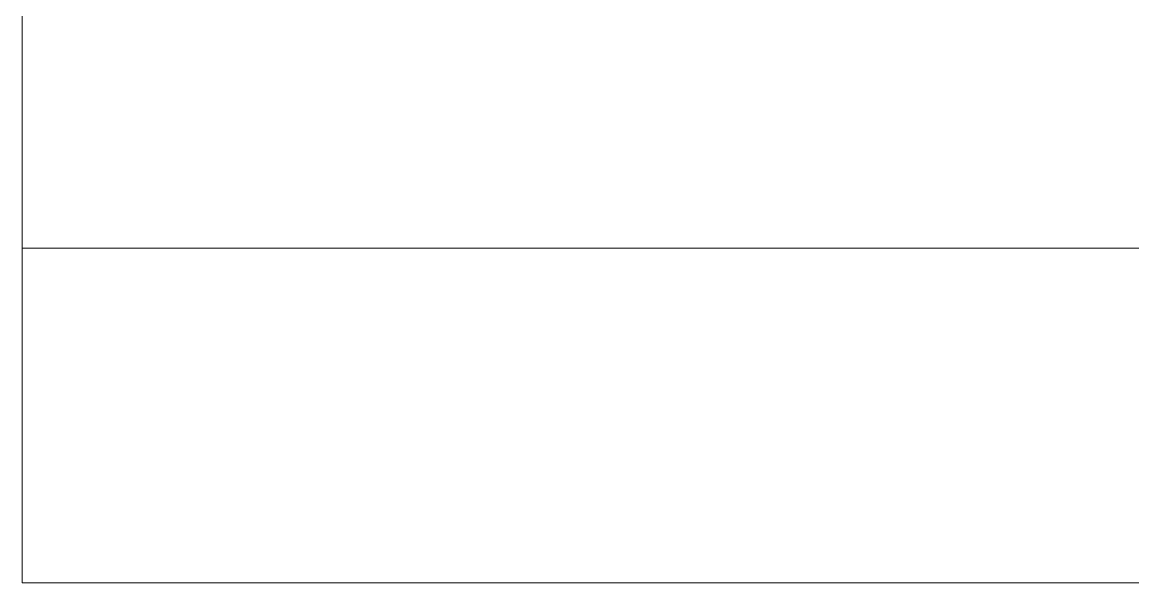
# Model space of a CAD drawing. Header units: inches. Extents: x -246178 to 57169, y -29325 to 19878.
# Drawn here: x 10497.9 to 10754.7, y -8477.4 to -8347.8 of the extents above; entities that cross this region are included whole.
import ezdxf

# ---------------------------------------------------------------- set-up
doc = ezdxf.new("R2010")
doc.units = ezdxf.units.IN
doc.header["$LTSCALE"] = 25
doc.header["$MEASUREMENT"] = 0
doc.linetypes.add('DASHDOT', pattern=[25.4, 12.7, -6.35, 0, -6.35])
doc.layers.get('0').update_dxf_attribs({"color": 8})
for name, color, linetype, lineweight in [('00-Ground Floor$0$Frame', 252, 'Continuous', 9), ('00-Ground Floor$0$Walls', 251, 'Continuous', 5), ('E-LITE-CLNG-CNDT', 6, 'DASHDOT', 35)]:
    doc.layers.add(name, color=color, linetype=linetype, lineweight=lineweight)

# ---------------------------------------------------------------- blocks, each defined once
blk = doc.blocks.new('00-Ground Floor$0$A$C705A1EA9')
at = {"color": 254}
for p, q in [((10497.93, -8477.43, 0), (10497.93, -4747.43, 0)), ((14097.93, -8477.43, 0), (10497.93, -8477.43, 0))]:
    blk.add_line(p, q, dxfattribs=at)
at = {"color": 254, "linetype": 'Continuous'}
blk.add_line((10497.93, -8400), (14097.93, -8400), dxfattribs=at)
blk = doc.blocks.new('00-Ground Floor$0$A$Ce9e1c4c3')
at = {"layer": '00-Ground Floor$0$Frame'}
blk.add_blockref('00-Ground Floor$0$A$C705A1EA9', (-100000, 0), dxfattribs=at)
blk = doc.blocks.new('00-Ground Floor')
at = {"layer": '00-Ground Floor$0$Walls'}
for q in [(10497.93, -7547.43, 0), (14097.93, -8477.43, 0)]:
    blk.add_line((10497.93, -8477.43, 0), q, dxfattribs=at)
at = {"color": 254}
blk.add_blockref('00-Ground Floor$0$A$Ce9e1c4c3', (100000, 0), dxfattribs=at)

msp = doc.modelspace()

# ---------------------------------------------------------------- block references
at = {"layer": 'E-LITE-CLNG-CNDT'}
msp.add_blockref('00-Ground Floor', (0, 0), dxfattribs=at)

doc.saveas('drawing.dxf')
